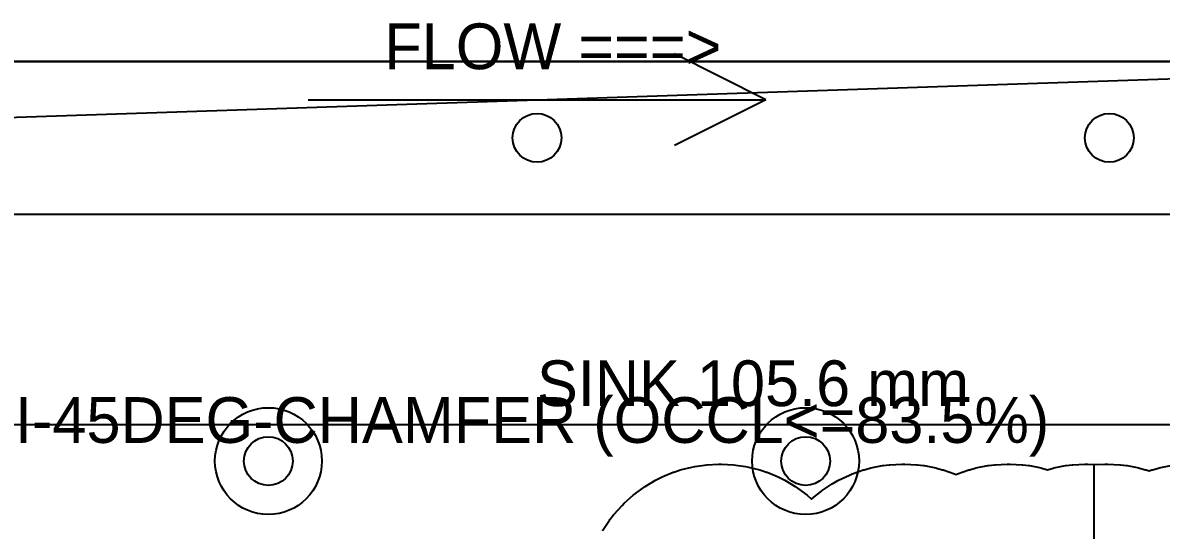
# Model space of a CAD drawing. Header units: metres. Extents: x -26 to 187, y -129 to 38.
# Drawn here: x 16.3 to 90.9, y 4.3 to 37.5 of the extents above; entities that cross this region are included whole.
import ezdxf

# ---------------------------------------------------------------- set-up
doc = ezdxf.new("R2010")
doc.units = ezdxf.units.M
for name, color, linetype in [('AOI开窗', 143, 'Continuous'), ('压扣压舌', 31, 'Continuous'), ('工程尺寸', 7, 'Continuous'), ('工程注记', 7, 'Continuous'), ('氮气保护', 130, 'Continuous'), ('治具外形', 8, 'Continuous'), ('防呆切角', 33, 'Continuous')]:
    doc.layers.add(name, color=color, linetype=linetype)

msp = doc.modelspace()

# ---------------------------------------------------------------- linework, layer by layer
at = {"layer": '压扣压舌'}
for centre, radius in [((32.4, 8.81), 3.5), ((67.6, 8.81), 3.5), ((32.4, 8.81), 1.6), ((67.6, 8.81), 1.6)]:
    msp.add_circle(centre, radius, dxfattribs=at)
at = {"layer": '工程尺寸'}
msp.add_line((-2.81, 11.21), (102.81, 11.21), dxfattribs=at)
at = {"layer": '工程注记'}
for p, q in [((65, 32.5), (59, 35.5)), ((35, 32.5), (65, 32.5)), ((65, 32.5), (59, 29.5))]:
    msp.add_line(p, q, dxfattribs=at)
at = {"layer": '氮气保护'}
msp.add_line((86.505, -16.99), (86.505, 8.61), dxfattribs=at)
msp.add_lwpolyline([(54.284, 4.245), (54.309, 4.287), (54.745, 4.94), (54.774, 4.979), (55.016, 5.289), (55.046, 5.326), (55.574, 5.908), (55.712, 6.046), (56.294, 6.573), (56.924, 7.041), (57.087, 7.15), (57.76, 7.553), (57.803, 7.576), (58.154, 7.753), (58.198, 7.774), (58.923, 8.074), (58.969, 8.09), (59.342, 8.214), (59.389, 8.228), (60.15, 8.419), (60.342, 8.457), (61.118, 8.572), (61.902, 8.61), (62.098, 8.61), (62.882, 8.572), (63.658, 8.457), (63.85, 8.419), (64.611, 8.228), (64.658, 8.214), (65.031, 8.09), (65.077, 8.074), (65.802, 7.774), (65.846, 7.753), (66.197, 7.576), (66.24, 7.553), (66.913, 7.15), (67.076, 7.041), (67.706, 6.573), (67.992, 6.315), (68.256, 6.542), (68.331, 6.604), (68.641, 6.846), (68.68, 6.875), (69.333, 7.311), (69.375, 7.336), (69.717, 7.53), (69.759, 7.553), (70.469, 7.889), (70.65, 7.963), (71.389, 8.228), (71.436, 8.242), (71.814, 8.347), (71.862, 8.359), (72.632, 8.512), (72.68, 8.519), (73.07, 8.567), (73.118, 8.572), (73.902, 8.61), (74.098, 8.61), (74.882, 8.572), (74.93, 8.567), (75.32, 8.519), (75.368, 8.512), (76.138, 8.359), (76.186, 8.347), (76.564, 8.242), (76.611, 8.228), (77.35, 7.963), (77.45, 7.922), (77.55, 7.963), (78.289, 8.228), (78.336, 8.242), (78.714, 8.347), (78.762, 8.359), (79.532, 8.512), (79.58, 8.519), (79.97, 8.567), (80.018, 8.572), (80.802, 8.61), (80.998, 8.61), (81.782, 8.572), (81.83, 8.567), (82.22, 8.519), (82.268, 8.512), (83.038, 8.359), (83.086, 8.347), (83.45, 8.246), (83.814, 8.347), (83.862, 8.359), (84.632, 8.512), (84.68, 8.519), (85.07, 8.567), (85.118, 8.572), (85.902, 8.61), (86.098, 8.61), (86.65, 8.583), (87.202, 8.61), (87.398, 8.61), (88.182, 8.572), (88.23, 8.567), (88.62, 8.519), (88.668, 8.512), (89.438, 8.359), (89.486, 8.347), (89.864, 8.242), (89.911, 8.228), (90.1, 8.16), (90.289, 8.228), (90.336, 8.242), (90.714, 8.347), (90.762, 8.359), (91.532, 8.512)], dxfattribs=at)
at = {"layer": '治具外形'}
for p, q in [((-25, 30), (125, 35)), ((-25, 25), (125, 25))]:
    msp.add_line(p, q, dxfattribs=at)
msp.add_lwpolyline([(-24.99, -114.99), (-25, -114.836), (-25, 34.836), (-24.99, 34.99), (-24.836, 35), (124.836, 35), (124.99, 34.99), (125, 34.836), (125, -114.836), (124.99, -114.99), (124.836, -115), (-24.836, -115), (-24.99, -114.99)], dxfattribs=at)
for centre in [(50, 30), (87.5, 30)]:
    msp.add_circle(centre, 1.6, dxfattribs=at)
at = {"layer": '防呆切角'}
msp.add_lwpolyline([(-25, -115), (110, -115), (125, -100), (125, 35), (-25, 35), (-25, -115)], close=True, dxfattribs=at)

# ---------------------------------------------------------------- texts
at = {"layer": 'AOI开窗'}
msp.add_text('AOI-45DEG-CHAMFER (OCCL<=83.5%)', height=3, dxfattribs=at).set_placement((10, 10))
at = {"layer": '工程尺寸'}
msp.add_text('SINK 105.6 mm', height=3, dxfattribs=at).set_placement((50, 12.41))
at = {"layer": '工程注记'}
msp.add_text('FLOW ===>', height=3, dxfattribs=at).set_placement((40, 34.5))

doc.saveas('drawing.dxf')
